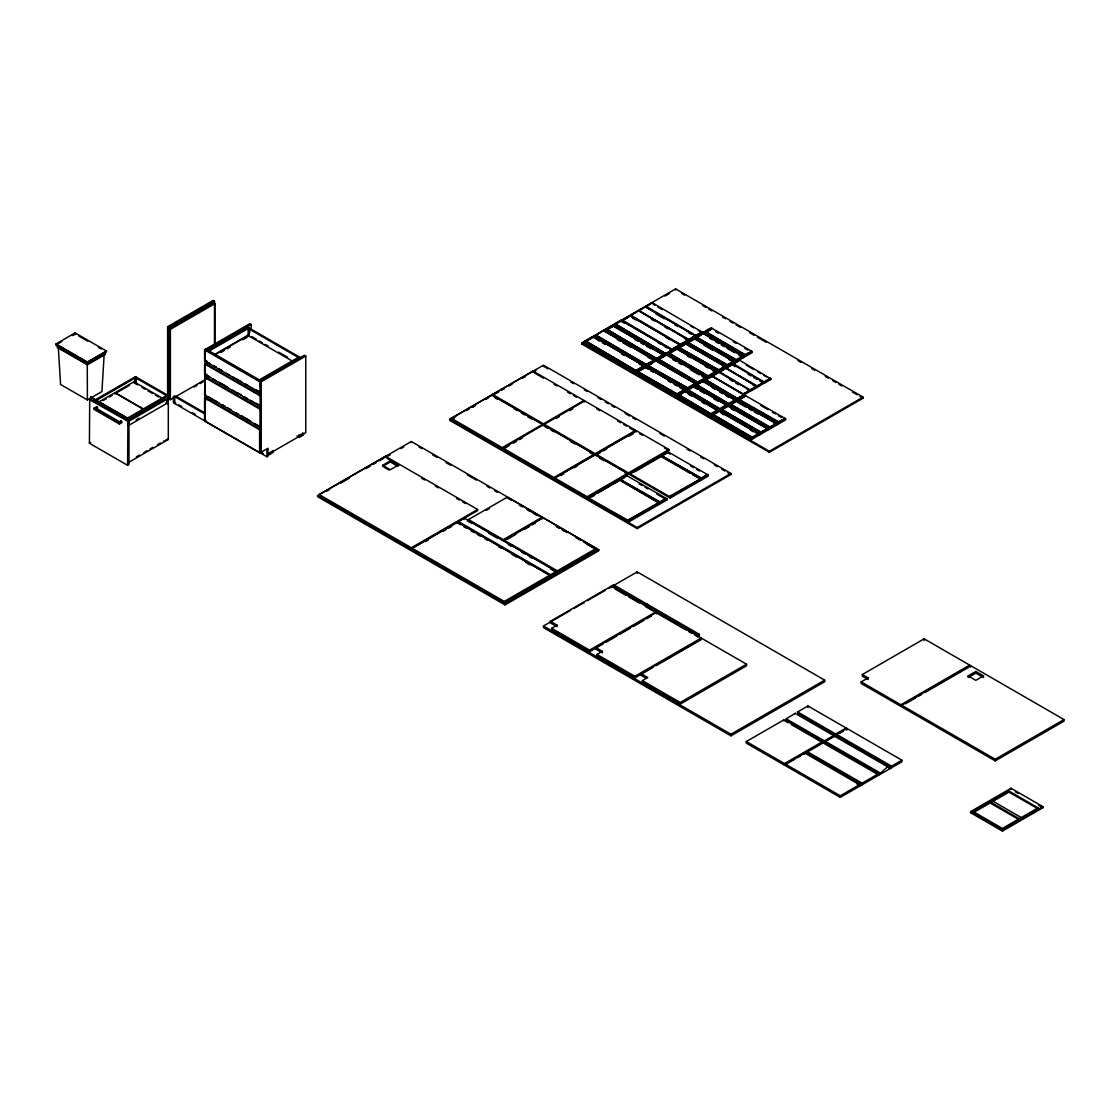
<?xml version="1.0" encoding="UTF-8"?>
<svg xmlns="http://www.w3.org/2000/svg" width="1120" height="1120" viewBox="0 0 1120 1120"><rect width="100%" height="100%" fill="white"/><g stroke="black" fill="none" stroke-linecap="round" stroke-linejoin="round"><path stroke-width="1.5" d="M90.566 399.21L89.852 399.854L128.632 421.638L128.744 419.048L90.566 396.998L90.566 399.21L128.744 421.26M204.974 361.074L259.966 393.022M205.534 373.884L204.638 374.948L204.582 364.266L205.674 363.846L205.968 361.242L205.968 364.546M204.974 374.472L239.162 394.338M205.968 378.056L205.968 374.64L205.072 377.692L259.98 409.192C260.33 402.304 260.218 391.426 259.588 381.654L204.582 349.888L204.638 361.55L205.534 360.486M205.73 395.444L205.674 397.922L204.582 398.272L204.582 421.036L259.588 452.802L260.974 452.004L260.974 380.856L205.968 349.09L204.582 349.888M259.994 406.238L242.13 396.06M259.966 427.084C261.45 424.424 260.918 431.284 259.588 430.094L259.588 452.802M862.008 784.812L806.848 753.144L807.394 751.24L822.962 742.308L822.5 743.176M821.688 743.092L822.192 741.86L784.49 763.574L746.312 741.524L746.312 743.12L784.49 765.17L794.724 759.248M836.5 734.552C832.636 736.05 831.866 736.582 824.348 740.88M836.696 734.538L846.874 728.434L901.894 760.2L901.894 761.796L840.266 797.37L785.26 765.604L785.26 764.008L804.832 753.172M260.022 426.776L260.022 409.388M783.552 720.692L784.014 719.824L746.312 741.524M795.144 713.986L795.62 713.118L786.17 718.844L824.516 740.908M901.894 760.2L891.898 765.968C893.578 766.836 887.558 770.574 889.602 767.396C890.232 761.95 875.42 779.688 877.842 774.088L862.4 782.992C863.884 783.888 858.326 787.29 860.034 784.392L840.266 795.774L785.26 764.008M804.734 753.27L804.734 754.04M834.162 736.358L834.568 735.616L822.066 743.204M783.93 720.244L788.284 722.82M785.792 720.048L824.138 742.28L785.792 720.314L786.436 718.816M835.59 735.406L797.398 713.622L797.804 711.858L807.926 705.95L846.104 728L846.104 729.596M807.394 752.57L862.4 784.322M822.108 742.28L791.224 724.514M824.754 742.546L879.914 774.48L824.754 742.812L825.118 741.328M834.33 736.134L889.448 767.83M836.5 736.022L837.27 734.874L836.066 733.796L846.104 728M859.838 784.938L806.414 753.956M877.884 774.494L824.32 743.624M56 343.952L75.124 332.906L106.484 351.008L106.484 351.988L87.346 363.034L56 344.932L56 343.952L87.346 362.054L106.484 351.008M56 344.932L61.88 341.53M72.184 335.58L75.74 334.236M56.616 345.282L57.232 344.932L57.232 347.41L87.346 364.798L105.252 354.466L105.252 351.988L86.73 362.67M87.276 364.182L104.174 354.424L101.906 391.58L87.388 399.952L60.578 384.482L58.31 347.466L87.276 364.182L87.388 399.952M205.996 379.148L170.394 399.7L167.622 398.104L167.622 326.69L213.108 300.426L214.494 301.224L214.494 344.386M167.622 326.69L169.008 327.488L214.494 301.224M214.956 303.632L213.57 302.82L169.008 328.552L170.394 329.35L214.956 303.632L214.956 343.644M90.566 396.998L128.982 418.908L128.982 464.506L127.596 465.304L89.418 443.268L89.698 399.518M95.032 400.624L121.632 385.28M124.586 383.572L127.54 381.864M135.044 383.124L135.044 377.44L136.43 377.174M96.39 400.288L135.506 377.706L135.506 383.39M97.44 402.822L133.924 381.766L162.288 398.146M103.334 400.4L106.274 398.706M109.214 397.012L112.168 395.304M129.514 385.294L114.8 393.792L114.8 392.812L143.164 409.178M96.054 408.24L119.406 421.736L120.862 420.882L121.87 422.618L119.406 424.032L94.052 409.402L94.052 408.24L96.516 406.826L97.51 407.4L96.054 409.402L97.51 407.4M205.198 419.804L205.198 349.44L249.76 323.722L251.132 324.52L251.132 329.742M251.132 324.52L206.584 350.238L205.198 349.44M207.27 351.092L248.22 327.446L300.076 357.392L259.126 381.024M208.194 351.092L259.126 380.492M209.118 351.092L248.22 328.51L248.22 335.608L215.124 354.718M299.152 356.86L298.69 357.658L247.758 328.244C250.614 326.298 249.97 336.126 248.22 335.076M214.186 354.718L247.758 335.342L292.698 361.284M221.144 352.296L224.154 350.56M227.164 348.824L230.174 347.088M242.816 339.794L247.212 337.26M94.052 408.24L119.406 422.884L121.87 421.47M127.358 418.166L166.46 395.584M167.384 395.052L166.922 395.85L135.044 377.44M127.82 418.432L126.896 418.432M168.308 395.584L127.358 419.23L94.556 400.288L135.506 376.642L168.308 395.584L168.308 439.502L128.828 462.294M128.842 420.14L165.774 398.818L166.768 399.392L166.768 403.396L128.352 425.572L128.352 421.582L166.768 399.392M89.418 443.268L90.79 442.47M136.22 419.874L139.174 418.166M194.054 387.1L197.05 385.378M200.032 383.656L203.014 381.934M167.384 402.682L167.384 403.746M175.686 403.032L174.776 403.564L174.776 395.584M259.126 379.96L298.242 357.392M259.588 381.654L260.974 380.856M305.76 356.062L304.388 355.264L259.826 380.982L261.198 381.78L305.76 356.062L305.76 432.614L267.89 454.482M136.388 456.862L139.398 455.126M143.906 452.522L146.916 450.786M149.926 449.05L152.922 447.314M157.444 444.71L160.454 442.974M163.464 441.238L167.384 439.502M204.582 421.036L205.968 420.238M260.736 392.966L256.284 389.942M260.974 427.07L254.8 423.766M267.89 449.344L266.966 449.876L266.966 456.792L267.89 456.26L267.89 448.28L261.198 452.13L261.198 381.78M298.62 435.148L302.162 433.944M296.94 435.946L299.348 437.346L303.576 434.896L302.848 432.712M319.13 494.536L385.434 456.26L477.638 509.488L477.638 510.552L411.334 548.828L319.13 495.6L319.13 494.536L411.334 547.764L477.638 509.488M595.182 454.748L635.67 431.382L635.67 430.318L584.738 400.904L502.222 448.714L451.276 419.314L451.276 418.25L491.764 394.87L542.71 424.284L542.71 425.348M498.54 392.028L492.534 395.486L492.534 394.422L533.022 371.056L583.968 400.456L583.968 401.52M583.422 341.95L584.43 341.376L635.362 371.322L583.422 341.95L634.368 371.364L633.906 372.162L583.422 342.482M585.354 340.844L636.286 370.79L585.354 340.844L593.026 336.406L643.972 365.82L633.906 372.162M596.176 335.65L593.796 336.49L594.804 335.384L645.274 365.064M595.728 334.852L646.66 364.798L595.728 335.384L603.4 330.414L654.346 360.36L644.28 366.17L594.258 336.756M604.17 329.98L605.178 329.392L656.11 359.338L605.178 329.924L604.17 330.512L655.116 359.912L604.632 331.31L612.696 326.648M606.088 328.86L657.034 358.806L606.088 328.86L612.234 325.318L663.18 354.732L654.654 360.178M614.922 323.764L665.868 353.71L614.922 323.764L621.068 320.222L672.014 350.154L663.488 355.082L613.466 326.2L613.004 324.87L614.012 324.296L664.944 354.242L615.944 325.948M317.59 495.6L411.334 441.49L598.794 549.724L598.794 550.788L505.064 604.898L317.59 496.664L317.59 495.6L505.064 603.834L598.794 549.724M449.75 419.314L543.48 365.19L730.94 473.424L730.94 474.488L637.21 528.612L449.75 420.378L449.75 419.314L637.21 527.548L730.94 473.424M581.896 343.014L675.626 288.904L863.086 397.138L863.086 398.202L769.356 452.312L581.896 344.078L581.896 343.014L769.356 451.248L863.086 397.138M585.354 341.376L593.026 336.938L599.382 341.138M593.796 336.49L595.266 336.182M595.728 335.384L603.4 330.414M607.32 328.692L612.696 326.116M613.004 325.402L621.53 321.02M614.922 324.296L621.068 320.222M621.838 320.306L629.986 315.602L680.008 345.016L672.322 349.454L622.3 320.04L621.838 320.838L672.784 350.252L680.47 345.814M630.294 315.42L638.442 310.73L688.45 340.13L680.778 344.568L630.756 315.154L630.294 315.952L681.226 345.366L688.912 340.928M638.75 310.548L645.358 306.726L695.366 335.608L689.22 339.696L638.75 310.548L689.682 340.494L695.828 336.406L668.178 353.262L676.774 348.824L716.8 371.938L716.8 373.002L707.196 378.546L707.196 377.482L666.246 353.836L666.246 354.9L706.44 377.93L706.44 378.994L696.836 384.538L655.872 360.892M645.666 306.558L652.274 302.736L702.282 332.15L696.136 335.692L646.128 306.292L645.666 307.09L696.598 336.49L702.744 332.416L696.22 337.078L703.29 333.522L697.13 337.61L736.246 359.646L742.392 356.104L742.854 356.902L736.246 360.178L697.13 337.61M326.662 491.26L329.686 489.51M340.228 483.42L349.272 478.212M365.848 468.636L370.37 466.018M373.38 464.282L376.39 462.546M379.414 460.81L383.936 458.192M452.774 418.446L455.784 416.71M466.27 410.648L469.28 408.926M472.276 407.19L475.272 405.454M485.772 399.392L488.768 397.67M501.536 390.292L504.532 388.57M509.04 385.966L512.036 384.23M522.536 378.168L525.532 376.446M584.892 342.174L593.488 337.204M621.838 320.838L628.712 316.876M630.294 315.952L638.442 310.73M638.75 311.08L645.358 306.726M645.666 307.09L652.274 302.736M387.142 456.526L390.166 454.776M400.75 448.658L403.774 446.922M449.75 420.378L454.286 417.76M472.416 407.288L475.44 405.538M532.896 372.372L535.92 370.622M581.896 344.078L587.944 340.592M612.122 326.62L615.146 324.884M625.73 318.766L628.754 317.016M665.042 296.072L669.578 293.454M604.632 331.31L607.32 329.756M382.676 465.304L390.348 460.88L398.034 465.304L398.034 466.368L390.348 461.944L382.676 466.368L382.676 465.304L390.348 469.742L398.034 465.304M672.322 348.922L680.008 344.484M680.778 344.036L688.45 339.598M689.22 339.15L695.366 335.608M696.136 335.16L702.282 331.618M451.276 418.25L502.222 447.65L542.71 424.284M492.534 394.422L543.48 423.836L583.968 400.456M633.906 371.63L635.824 370.524M636.286 370.258L643.972 365.82M644.28 366.17L646.198 364.532M646.66 364.266L654.346 359.828M654.654 359.646L663.18 354.732M663.488 355.082L672.014 349.622M685.692 390.964L676.088 396.508L635.138 372.862L635.138 371.798C636.622 370.118 636.734 373.072 636.132 371.224M645.204 366.52C625.814 375.858 646.436 368.606 645.512 365.82C646.996 364.126 647.108 367.08 646.506 365.232M662.564 357.56L666.4 354.816L647.892 365.512C646.408 361.718 657.44 361.956 655.872 359.828C657.37 358.148 657.482 361.102 656.88 359.254M665.938 354.55C650.132 366.8 661.654 352.254 666.4 355.348M666.246 353.836C667.744 352.156 667.856 355.11 667.254 353.262M751.688 351.26L745.08 354.55L705.978 331.968L745.08 355.082L752.15 351.526L752.15 352.604L744.086 357.252L703.136 333.606L703.136 332.542C704.62 330.862 704.732 333.816 704.13 331.968M712.124 328.426C697.284 337.722 709.576 326.578 712.124 328.426L751.226 350.994M635.138 371.798L637.056 371.224M645.512 365.82L647.43 365.232M647.43 364.7L655.578 360.542M655.872 359.828L657.804 359.254M666.708 354.102L668.178 353.262M668.178 352.73C673.666 350.084 684.684 344.694 670.376 353.052M676.774 349.356C676.648 346.122 686.364 345.772 685.454 342.748C688.324 342.818 693.112 338.492 694.442 338.618L734.482 361.732L734.482 362.796L726.404 367.458L685.454 343.812M736.246 361.242C735.462 360.402 739.634 359.226 743.316 356.636L743.316 357.7L735.238 362.362L694.288 338.716L694.288 337.652L696.22 337.078M696.22 336.546L702.828 333.256L703.29 334.054M703.136 332.542L705.054 331.968M705.054 331.436L711.662 328.16M502.992 449.162L553.924 478.576L594.412 455.196L594.412 454.132L553.924 477.512L502.992 448.098L502.992 449.162L508.984 445.704M513.478 443.1L516.488 441.378M519.484 439.642L522.48 437.906M556.248 418.418L559.244 416.682M569.744 410.62L572.74 408.898M635.138 372.862L645.666 366.786L685.692 389.9L686.154 391.594L688.072 390.474M645.974 366.086L647.43 365.778L686.532 388.878M666.708 354.634L668.178 353.794L707.28 376.908L669.676 355.194M677.082 348.11L685.608 343.728L725.634 366.842L725.634 367.906L717.57 372.554L676.62 348.922M685.916 343.014L694.442 338.618M694.75 338.45L696.22 337.61L735.322 360.71L694.75 337.918M703.584 332.808L705.054 332.5L744.156 355.614L706.552 333.9M635.6 372.064L636.062 372.862L637.056 371.756L676.158 394.87L640.066 374.024M684.768 389.368L677.082 393.806L637.98 371.756L645.666 367.318M645.974 366.618L647.43 366.31L685.034 388.01M645.512 366.884L686.462 390.516L696.066 384.972L695.142 383.376L687.456 387.814L648.354 365.778L652.19 363.552M656.334 360.094L680.358 373.338M667.17 354.9L668.178 353.794M677.082 348.656L678.538 348.334L717.654 370.916L678.538 348.334M724.724 366.31L718.578 369.852L679.462 347.802L684.376 344.974M685.916 343.546L687.386 342.706L726.488 365.82L697.914 349.314M733.558 361.2L727.412 364.756L688.296 342.706L694.442 339.15M703.584 333.34L705.054 332.5M707.196 331.8L710.892 329.658M636.062 372.862L675.164 394.912L676.158 394.338M646.422 366.884L685.538 388.92L686.532 388.346M656.796 360.892L696.906 382.9L683.368 375.074M697.83 381.822L705.978 377.664L697.83 382.354L658.728 359.254L697.83 382.354M706.286 376.95L707.28 376.376M716.338 371.672L708.204 376.376L669.088 353.262L708.204 375.844L715.89 371.406M677.544 348.922L716.646 370.958L717.654 370.384M686.378 343.812L725.48 365.862L726.488 365.288M695.212 338.716L734.328 360.752L735.322 360.178M704.046 333.606L743.162 355.656L744.156 355.082M675.164 394.912L677.082 395.402L676.62 394.604M637.98 371.756L677.082 394.338L685.23 389.634M685.538 388.92L687.456 389.41L686.994 388.612M696.066 383.908L687.918 388.612L695.604 383.642M695.912 382.942L697.83 383.432L697.368 382.634M706.286 377.482C707.798 375.368 708.61 378.392 707.742 376.642M716.646 370.958L718.578 371.448L718.116 370.65M725.634 366.842L719.04 370.65L725.186 366.576M725.48 365.862L727.412 366.352L726.95 365.554M688.296 342.706L727.412 365.288L734.02 361.466M734.328 360.752L735.784 360.444M743.162 355.656L745.08 356.146L744.618 355.348M675.164 395.444L677.082 394.87M677.082 395.402L677.544 394.072L685.692 389.9M685.538 389.452L687.456 388.878M695.912 383.474L697.83 382.9M697.83 383.432L698.292 382.088L706.44 377.93M706.734 377.748L708.204 376.908M708.204 377.44L708.666 376.11L716.8 371.938M716.646 371.49L718.578 370.916M725.48 366.394L727.412 365.82M727.412 366.352L727.874 365.022L734.482 361.732M734.328 361.298L736.246 360.71M743.624 356.454L745.08 355.614M745.08 356.146L745.542 354.816L752.15 351.526M412.104 548.212L457.576 521.948L549.78 575.176L549.78 576.24L504.294 602.504L412.104 549.276L412.104 548.212L504.294 601.44L549.78 575.176M458.346 521.514L464.338 518.056L556.542 571.284L556.542 572.348L550.55 575.806L458.346 522.578L458.346 521.514L550.55 574.742L556.542 571.284M687.456 389.41L688.38 388.878M718.578 371.448L719.488 370.916M681.688 394.156L676.858 396.424L677.852 395.318L709.884 414.344M678.776 394.786L711.27 414.078L678.776 394.786L684.922 391.23L717.416 410.522L708.89 415.45L677.32 396.69M685.692 390.782L686.686 390.208L719.18 409.514L688.646 391.874M687.61 389.676L720.104 408.982L687.61 389.676L693.756 386.134L726.25 404.894L717.724 410.354L716.968 409.92M696.444 384.58L728.938 403.872L696.444 384.58L702.59 381.024L735.084 400.33L726.558 405.244L694.988 387.016L694.526 385.686L695.52 385.112L728.028 403.872L695.52 385.112M703.36 380.59L704.354 380.016L736.862 399.308L704.354 380.548L703.36 381.122L735.854 399.882L703.822 381.92L705.74 380.282M705.278 379.484L737.786 398.776L705.278 379.484L711.424 375.928L743.932 394.688L735.392 400.148M425.306 541.66L428.232 539.966M442.904 531.482L445.844 529.788M448.784 528.094L451.71 526.4M676.858 396.424L677.852 395.85L708.386 413.476M680.008 394.604L684.922 391.762L685.384 392.56M685.692 391.328L687.148 391.006M687.61 390.208L692.524 387.38M696.444 385.112L702.59 381.556L703.052 382.354M705.278 380.016L711.886 376.726M712.194 376.012L743.624 394.156L750.232 390.88L744.086 394.954L712.194 376.012L718.802 372.204L750.988 390.964L757.134 387.422L756.686 386.624L750.54 390.166L719.572 371.756L719.11 372.554L725.718 368.214L756.686 386.624M719.11 372.022L725.718 368.214M726.026 368.032L757.442 386.176L764.05 382.9L757.904 386.974L726.026 368.032L732.634 364.224L764.82 382.984L770.966 379.428L770.504 378.63L764.358 382.186L733.404 363.776L732.942 364.574L739.55 360.22L770.504 378.63M732.942 364.042L739.55 360.22M695.982 385.91L696.906 385.378M712.194 376.544L718.802 372.204M726.488 368.298L732.634 364.224M677.32 397.222L680.008 395.668M468.496 519.554L507.29 497.154L542.094 517.258L542.094 518.322L503.3 540.722L468.496 520.618L468.496 519.554L503.3 539.658L542.094 517.258M486.402 510.286L489.384 508.564M593.684 453.894L544.25 425.348L544.25 424.284L595.182 453.684L635.67 430.318M554.694 477.946L595.182 454.58L627.676 473.34L627.676 474.404L587.188 497.784L554.694 479.01L554.694 477.946L587.188 496.72L627.676 473.34M595.952 454.132L636.44 430.752L668.934 449.512L668.934 450.576L628.446 473.956L595.952 455.196L595.952 454.132L628.446 472.892L668.934 449.512M560.686 475.552L563.696 473.816M574.182 467.754L577.192 466.032M597.45 454.328L600.446 452.592M603.456 450.87L606.452 449.134M628.936 436.142L633.444 433.552M743.624 393.624L749.77 390.614M750.54 389.634L756.686 386.092M757.442 385.644L763.588 382.634M764.358 381.654L770.504 378.098M743.624 394.156L750.232 390.88M750.54 390.166L757.134 386.89M757.442 386.176L764.05 382.9M764.358 382.186L770.966 378.896M676.858 395.892L709.352 414.652L717.416 409.99M717.724 410.354L726.25 404.894M726.558 405.244L728.49 403.606M728.938 403.34L735.084 399.798M735.392 399.616L737.324 398.51M737.786 398.244L743.932 394.688M758.674 433.818L752.066 437.094L712.964 414.526L752.066 437.626L759.136 434.084L759.136 435.148L751.072 439.81L710.122 416.164L710.122 415.1C711.606 413.406 711.732 416.374 711.116 414.526M719.11 410.97C704.27 420.266 716.562 409.122 719.11 410.97L758.212 433.552M767.508 428.708L760.9 431.998L721.798 409.416L760.9 432.53L767.97 428.974L767.97 430.052L759.906 434.7L718.956 411.054L718.956 409.99C720.454 408.31 720.566 411.264 719.95 409.416M727.482 405.608C713.958 415.184 725.172 404.152 727.944 405.874L767.046 428.442M776.342 423.612L769.748 426.902L730.632 404.32L769.748 427.434L776.804 423.878L776.804 424.942L768.74 429.604L727.79 405.958L727.79 404.894L728.784 404.32L729.246 405.118M736.316 400.498L730.17 404.586L729.708 403.788L736.316 400.498L736.778 401.296L730.632 404.852M736.778 401.296L736.624 399.798C738.122 398.104 738.234 401.058 737.632 399.21M745.612 395.668C730.786 404.964 743.078 393.82 745.612 395.668L785.638 418.782L785.638 419.846L777.574 424.494L736.624 400.862M710.122 415.1L712.04 414.526M712.04 413.994L718.648 410.704M718.956 409.99L720.874 409.416M727.79 404.894L729.708 404.32M736.624 399.798L738.542 399.21M738.542 398.678L745.15 395.402M710.584 415.366L712.04 415.058L751.142 438.158L719.558 419.93M719.418 410.256L736.778 400.764L775.894 423.346M737.086 400.596L738.542 399.756L777.658 422.856L737.086 400.064M710.584 415.898L712.04 415.59L716.548 418.194M712.964 415.058L717.878 412.216M719.418 410.788L720.874 410.48L741.93 422.646M721.798 409.948L727.944 406.406M728.252 405.16L768.824 427.966L729.708 405.384M784.728 418.25L778.582 421.792L739.466 399.756L744.394 396.914M504.056 540.092L542.864 517.692L596.106 548.436L596.106 549.5L557.312 571.9L504.056 541.156L504.056 540.092L557.312 570.836L596.106 548.436M507.052 539.434L515.998 534.268M524.958 529.102L529.438 526.512M532.42 524.79L535.402 523.068M588.42 497.42L626.92 475.734L666.946 498.848L666.946 499.912L628.908 521.864L587.958 498.218C587.776 497.056 592.774 497.756 594.776 494.816M619.85 479.276L626.92 475.734M629.678 473.606L668.178 451.92L708.204 475.02L708.204 476.084L670.166 498.05L629.216 474.404L629.216 473.34L669.242 496.454L700.21 479.108L692.692 474.768M661.108 455.462L668.178 451.92M588.42 497.952L619.85 479.808L658.952 502.922L619.85 480.34L597.73 493.108M629.216 474.404L661.108 455.994L700.21 478.576M666.022 498.316L659.876 501.858L620.774 479.808L624.456 477.68M634.564 471.842L661.108 456.526L689.682 473.032M707.28 474.488L701.134 478.044L662.032 455.994L668.178 452.452M711.046 416.164L750.148 438.2L751.142 437.626M719.88 411.054L759.99 433.062L744.94 424.382M728.714 405.958L767.816 428.008L768.824 427.434M737.548 400.862L776.65 422.898L777.658 422.324M750.148 438.2L752.066 438.69L751.604 437.892M758.982 433.104L760.9 433.594L760.438 432.796M767.816 428.008L769.748 428.498L769.286 427.7M776.65 422.898L778.582 423.388L778.12 422.59M739.466 399.756L778.582 422.324L785.19 418.516M750.148 438.746L752.066 438.158M752.066 438.69L752.528 437.36L759.136 434.084M758.982 433.636L760.9 433.062M760.9 433.594L761.362 432.264L767.97 428.974M767.816 428.54L769.748 427.966M769.748 428.498L770.196 427.168L776.804 423.878M777.112 423.696L778.582 422.856M778.582 423.388L779.044 422.058L785.638 418.782M588.882 498.218L627.984 520.268L658.952 502.39M627.984 520.268L659.414 502.656L659.876 503.454L659.414 502.656M620.774 479.808L659.876 502.39L666.484 498.582M669.242 496.454L669.704 497.252L700.672 478.842L701.134 479.64L700.672 478.842M701.596 478.31C701.344 480.452 705.166 474.614 707.742 474.754M627.984 520.8L659.876 502.922M659.876 503.454L660.338 502.124L666.946 498.848M669.704 497.252L701.134 479.108M701.596 478.842L708.204 475.02M701.134 479.64L702.058 479.108M550.396 621.32L557.074 625.17L557.074 626.766L550.396 622.916L550.396 621.32L611.324 586.138L655.886 611.87L655.886 613.466M612.08 585.69L613.62 584.808L646.884 604.016L646.884 605.612L645.358 606.494L645.358 604.898L612.08 585.69L612.08 587.286M608.482 588.49L637.21 571.9L824.67 680.134L824.67 681.73L730.94 735.84L543.48 627.606L543.48 626.01L570.696 610.302M573.706 608.566L584.29 602.448M587.314 600.698L605.458 590.226M603.134 643.916L589.568 651.742L551.698 629.874L551.698 628.278L557.074 625.17M645.358 604.898L646.884 604.016M654.99 612.066L646.128 606.942L646.128 605.346L647.654 604.464L699.37 634.312L699.37 635.908L697.83 636.79L694.876 635.096M551.698 628.278L589.568 650.146L655.886 611.87M601.062 652.176L595.728 649.082L595.728 647.486L656.642 612.304L701.204 638.036L701.204 639.632L655.998 665.728M606.144 642.18L616.7 636.09M619.71 634.34L630.266 628.25M633.276 626.514L643.818 620.424M646.842 618.688L651.364 616.07M652.988 667.478L634.9 677.908L597.03 656.04L597.03 654.444L602.406 651.35L602.406 652.946M646.128 605.346L697.83 635.194L699.37 634.312M597.03 654.444L634.9 676.312L701.204 638.036M641.046 673.652L701.974 638.484L746.536 664.202L746.536 665.798L680.232 704.088L642.362 682.22L642.362 680.624L647.738 677.516L641.046 673.652L641.046 675.248L646.394 678.342M642.362 680.624L680.232 702.492L746.536 664.202M543.48 626.01L730.94 734.244L824.67 680.134M862.316 674.548L868.084 677.866L868.084 679.462L862.316 676.144L862.316 674.548L924.168 638.834L969.654 665.098L969.654 666.694M969.654 665.098L900.886 704.788L900.886 706.398L861.168 683.452L861.168 681.856L868.084 677.866M797.65 757.568L800.576 755.874M803.502 754.194L835.59 735.672M840.182 733.012L843.15 731.304M901.656 705.236L970.424 665.532L1064 719.572L1064 721.168L995.232 760.858L901.656 706.832L901.656 705.236L995.232 759.262L1064 719.572M905.38 703.808L915.838 697.76M918.834 696.038L921.816 694.316M924.812 692.58L968.156 667.548M968.142 677.502L968.142 675.906L975.814 671.468L983.5 675.906L983.5 677.502M969.416 676.76L975.814 673.064L982.226 676.76M983.5 675.906L975.814 680.344L968.142 675.906M970.55 811.622L1011.038 788.256L1042.916 806.666L1042.916 807.73L1002.428 831.096L970.55 812.686L970.55 811.622L1002.428 830.032L1042.916 806.666M970.55 812.686L973.546 810.964M984.046 804.902L987.042 803.166M997.542 797.104L1006.544 791.91M973.308 811.622L1008.966 791.042L1038.086 807.856L1038.086 808.92L1008.966 792.106L973.308 812.686L973.308 811.622L1002.428 828.436L1038.086 807.856M1008.378 826.07L1011.346 824.362M1027.684 814.926L1030.652 813.204M127.918 421.582L127.596 465.304M836.066 734.23L797.944 712.152M836.99 734.608L891.898 766.402M807.338 751.702L862.498 783.398M880.404 773.066L825.286 741.342M204.862 377.3L204.638 395.612L205.534 394.548M681.674 293.454L684.698 295.204M702.842 305.676L705.866 307.426M708.89 309.162L711.914 310.912M722.484 317.016L725.508 318.766M730.044 321.384L733.068 323.134M736.092 324.884L740.628 327.502M749.7 332.738L754.236 335.356M757.26 337.092L766.332 342.328M798.084 360.668L801.108 362.404M811.692 368.522L814.716 370.272M825.3 376.376L828.324 378.126M832.86 380.744L835.87 382.48M838.894 384.23L841.918 385.98M852.502 392.084L857.038 394.702M860.062 396.452L863.086 398.202M715.582 331.492L718.508 333.172M733.138 341.614L736.064 343.308M744.828 348.376L747.754 350.07M743.624 355.922L744.086 357.252M652.274 303.268L654.808 305.27M657.804 306.992L662.298 309.596M690.76 326.032L693.756 327.754M698.25 330.358L702.744 332.948M702.828 333.256L702.366 334.054M709.674 338.282L712.6 339.962M715.526 341.656L718.452 343.35M721.378 345.03L724.304 346.724M727.23 348.404L734.538 352.632M738.92 355.166L743.316 357.7M746.326 365.204L753.578 369.39M757.932 371.896L760.83 373.576M763.728 375.256L766.626 376.922M655.382 313.586L664.37 318.78M674.856 324.828L677.852 326.564M688.338 332.612L691.334 334.348M693.98 338.352L693.532 339.15M703.766 345.072L712.544 350.14M728.63 359.422L731.556 361.116M732.634 364.756L735.07 366.688M748.118 374.22L751.016 375.9M753.914 377.566L756.812 379.246M759.71 380.912L764.05 383.432M651.462 319.312L654.458 321.034M664.944 327.096L667.94 328.818M684.418 338.338L687.414 340.06M688.884 344.106L694.904 347.578M685.146 343.462L684.684 344.26M722.722 366.212L725.634 367.906M752.794 384.902L757.134 387.422M632.52 318.136L635.516 319.858M665.476 337.162L669.984 339.752M679.462 347.802L718.578 369.852M676.312 348.558L675.85 349.356M729.932 379.694L732.83 381.374M735.728 383.04L738.626 384.72M747.334 389.732L750.232 391.412M687.554 356.118L690.48 357.798M705.11 366.24L708.036 367.934M712.418 370.468L716.8 373.002M621.53 321.552L624.484 323.246M658.308 342.776L661.248 344.484M664.202 346.178L667.142 347.872M760.788 405.482L768.096 409.71M772.478 412.244L775.404 413.938M778.33 415.618L781.256 417.312M613.004 324.87L663.488 354.55M672.798 359.576L675.724 361.256M678.65 362.95L681.576 364.63M690.34 369.698L699.118 374.766M702.044 376.46L706.44 378.994M634.76 339.388L637.714 341.082M640.654 342.79L643.594 344.484M646.534 346.178L650.944 348.726M777.112 423.164L777.574 424.494M712.068 387.576L715.078 389.312M719.586 391.916L722.596 393.652M725.606 395.388L728.616 397.124M737.324 402.15L746.102 407.218M749.028 408.898L751.94 410.592M754.866 412.272L757.792 413.966M773.878 423.262L776.804 424.942M696.906 382.354L657.804 360.318M656.026 360.808L695.142 383.376M617.106 339.388L620.046 341.096M622.986 342.79L630.35 347.032M648.004 357.224L650.944 358.932M694.526 385.686L726.558 404.712M694.218 386.932L693.756 386.134M694.218 387.464L697.228 389.2M700.238 390.936L704.746 393.54M713.762 398.748L718.27 401.352M731.416 408.94L734.342 410.62M648.354 365.778L687.456 387.814M596.736 337.036L643.804 364.21M593.796 335.958L644.28 365.638M759.99 432.53L720.874 410.48M643.972 366.352L639.1 364.07M602.322 342.832L605.262 344.526M621.446 353.878L624.386 355.572M647.668 369.012L644.742 367.318L644.742 366.254M650.594 370.706L653.52 372.386M668.136 380.828L671.062 382.522M673.988 384.216L676.914 385.896M679.84 387.59L717.724 409.822M715.47 409.052L686.154 391.594M688.394 394.296L691.39 396.032M701.918 402.108L704.928 403.844M721.112 413.196L724.038 414.876M750.358 430.08L753.284 431.774M756.21 433.454L759.136 435.148M543.48 366.254L548.016 368.872M570.696 381.976L573.706 383.712M584.29 389.83L587.314 391.566M597.898 397.684L600.922 399.434M605.458 402.052L608.482 403.788M611.506 405.538L614.53 407.288M625.114 413.392L629.65 416.01M632.674 417.76L635.698 419.496M659.89 433.468L664.426 436.086M687.106 449.176L690.116 450.926M700.7 457.03L703.724 458.78M714.308 464.884L717.332 466.634M721.868 469.252L724.892 471.002M727.916 472.752L730.94 474.488M534.52 372.974L543.522 378.168M554.008 384.23L557.004 385.952M567.49 392.014L570.486 393.736M573.482 395.472L576.478 397.194M596.722 408.884L599.718 410.62M617.694 420.994L620.69 422.73M623.686 424.452L626.682 426.188M629.678 427.91L634.172 430.514M639.394 433.524L642.348 435.232M664.51 448.028L668.934 450.576M667.716 451.654L667.254 452.452L670.18 454.132M690.648 465.962L693.574 467.642M696.5 469.336L699.426 471.016M662.032 455.994L701.134 478.044M669.704 496.72L670.166 498.05M543.48 424.718L594.412 454.132M494.032 396.354L543.48 424.9M494.76 397.67L497.756 399.392M514.248 408.912L517.244 410.634M521.738 413.238L524.734 414.96M527.73 416.696L532.224 419.286M544.978 426.65L547.974 428.386M550.97 430.108L553.966 431.844M570.444 441.35L574.938 443.954M589.918 452.606L592.914 454.328M599.62 458.192L604.044 460.754M624.722 472.696L627.676 474.404M626.458 475.468L625.996 476.266M639.156 483.868L642.082 485.548M645.008 487.242L647.934 488.936M656.698 494.004L666.946 499.912M861.168 681.856L900.886 704.788M251.678 336.532L256.494 339.318M259.168 340.858L262.164 342.594M265.16 344.33L268.156 346.052M278.642 352.114L287.63 357.294M418.894 446.922L421.918 448.658M432.488 454.776L437.024 457.394M446.096 462.63L450.632 465.248M467.264 474.852L476.336 480.088M486.92 486.192L489.944 487.942M494.48 490.56L497.504 492.31M508.088 498.414L511.112 500.164M529.256 510.636L532.28 512.386M535.304 514.122L538.328 515.872M556.458 526.344L559.482 528.094M562.506 529.844L567.042 532.462M576.114 537.698L580.65 540.316M583.674 542.052L592.746 547.288M519.4 505.218L522.424 506.954M526.96 509.586L529.984 511.322M533.008 513.072L536.046 514.822M556.178 526.442L559.132 528.15M562.086 529.858L565.04 531.566M587.23 544.376L596.106 549.5M1015.378 791.826L1018.276 793.506M1038.576 805.21L1042.916 807.73M992.138 800.758L1021.258 817.572L1021.258 818.636M615.104 589.036L625.702 595.154M628.726 596.89L639.31 603.008M657.944 613.76L686.014 629.972M688.968 631.68L691.922 633.388M386.946 458.192L389.97 459.942M394.506 462.56L399.042 465.178M421.708 478.268L424.732 480.018M435.316 486.122L438.34 487.872M456.47 498.344L459.494 500.08M462.518 501.83L465.542 503.566M205.73 361.2L208.712 362.922M213.402 365.54L216.37 367.248M219.114 368.928L222.082 370.65M236.95 379.232L241.64 381.85M244.384 383.516L247.59 385.28M256.284 390.39L260.974 393.008L244.384 383.698M205.73 361.382L210.196 363.958M213.164 365.666L216.146 367.388M219.114 369.11L222.082 370.818M226.548 373.394L229.516 375.116M232.498 376.824L241.416 381.976M205.73 363.594L260.736 395.36M383.95 467.11L389.074 470.064M973.308 812.686L979.132 816.06M982.044 817.74L984.956 819.42M987.868 821.1L990.78 822.78M467.362 520.856L471.898 523.474M488.53 533.078L497.588 538.314M508.172 544.418L511.196 546.168M521.78 552.272L524.804 554.022M529.326 556.64L532.35 558.376M550.494 568.848L556.542 572.348M797.944 713.048L836.122 735.084M836.892 735.532L891.898 767.298M797.552 713.272L835.744 735.574L797.552 713.538M836.5 735.756L891.366 767.606M796.95 714.42L833.658 735.63M256.284 403.34L260.974 406.224L250.334 400.526M205.73 374.598L208.712 376.32M219.114 382.326L228.27 387.52M237.188 392.672L241.64 395.248M244.384 396.914L247.59 398.678M250.334 400.344L253.54 402.108M256.284 403.788L260.974 406.406M205.73 374.78L210.196 377.356M213.164 379.064L216.146 380.786M219.114 382.494L228.032 387.646M232.498 390.222L241.416 395.374M244.384 397.096L247.366 398.804M205.73 376.992L260.736 408.758M460.6 524.762L457.576 523.012L457.576 521.948M463.624 526.512L466.648 528.248M471.184 530.866L474.208 532.616M477.232 534.366L480.256 536.102M484.792 538.72L487.802 540.47M498.386 546.574L501.41 548.324M511.994 554.428L516.53 557.046M525.588 562.282L530.124 564.9M786.338 719.74L824.516 741.79M825.286 742.238L880.306 773.99M208.712 396.984L211.68 398.706M214.648 400.414L217.63 402.136M222.32 404.754L225.288 406.476M228.032 408.142L231.238 409.906M241.64 415.912L250.572 421.064M208.712 397.166L219.114 403.172M222.082 404.894L225.064 406.602M228.032 408.324L231 410.032M235.466 412.608L238.434 414.33M241.416 416.052L250.334 421.204M206.444 396.13L259.98 427.028M205.73 397.67L260.736 429.422M204.96 398.104L259.994 429.968M856.968 784.028L859.936 785.75M78.764 335.986L87.794 341.194M98.336 347.284L101.346 349.02M204.904 412.972L176.148 396.382L176.148 397.446M174.776 396.648L205.002 414.092M178.71 404.782L181.734 406.518M192.318 412.636L195.342 414.372M260.33 451.892L263.354 453.642M266.966 456.792L173.39 402.766L173.39 396.382M595.728 647.486L602.406 651.35M134.54 383.096L137.55 384.832M142.072 387.436L145.082 389.186M148.092 390.922L152.614 393.526M155.624 395.262L158.634 397.012M165.774 402.808L166.768 403.396M58.73 345.8L76.804 356.23M79.814 357.966L87.346 362.32M143.472 409.01L115.108 392.63L115.108 393.61M167.384 438.97L168.308 439.502M93.548 401.478L94.556 402.052M127.358 420.994L128.352 421.582M97.51 408.562L96.516 406.826M259.966 395.752L204.974 364.154M1011.038 788.256L1011.038 789.32M1008.966 791.042L1008.966 792.106M1002.428 830.032L1002.428 831.096M995.232 759.262L995.232 760.858M975.814 671.468L975.814 673.064M970.424 665.532L970.424 667.142M924.168 638.834L924.168 640.43M846.874 728.434L846.874 730.03M840.266 795.774L840.266 797.37M807.926 705.95L807.926 707.546M784.49 763.574L784.49 765.17M769.356 451.248L769.356 452.312M768.74 428.54L768.74 429.604M759.906 434.7L759.444 433.902M751.072 439.81L750.61 439.012M744.688 395.136L744.688 396.2M735.854 400.232L735.854 401.296M735.238 361.298L735.238 362.362M730.94 734.244L730.94 735.84M727.02 405.342L727.02 406.406M726.404 367.458L725.942 366.66M718.186 410.438L718.186 411.502M717.57 371.49L717.57 372.554M711.2 327.894L711.2 328.958M709.352 414.652L708.89 415.45M697.83 635.194L697.83 636.79M696.836 384.538L696.374 383.74M686.462 390.516L686 389.718M680.232 702.492L680.232 704.088M676.088 396.508L675.626 395.71M675.626 288.904L675.626 289.968M665.476 354.284L665.476 355.348M656.642 612.304L656.642 613.9M655.116 360.276L655.116 361.34M647.654 604.464L647.654 606.06M637.21 527.548L637.21 528.612M637.21 571.9L637.21 573.496M636.44 430.752L636.44 431.816M634.9 676.312L634.9 677.908M629.986 315.602L629.524 316.4M628.908 521.864L628.446 521.066M628.446 472.892L628.446 473.956M613.62 584.808L613.62 586.404M611.324 586.138L611.324 587.734M595.182 453.684L595.182 455.644M589.568 650.146L589.568 651.742M587.188 496.72L587.188 497.784M584.738 400.904L584.738 401.968M557.312 570.836L557.312 571.9M553.924 477.512L553.924 478.576M550.55 574.742L550.55 575.806M543.48 423.836L543.48 425.782M542.864 517.692L542.864 518.756M533.022 371.056L533.022 372.12M507.29 497.154L507.29 498.218M505.064 603.834L505.064 604.898M504.294 601.44L504.294 602.504M503.3 539.658L503.3 540.722M502.222 447.65L502.222 448.714M491.764 394.87L491.764 395.934M464.338 518.056L464.338 519.12M411.334 441.49L411.334 442.554M411.334 547.764L411.334 548.828M390.348 460.88L390.348 461.944M385.434 456.26L385.434 457.324M299.348 435.568L299.348 437.346M259.826 391.286L259.826 396.424M259.826 405.006L259.826 410.158M259.826 425.6L259.826 429.03M255.822 424.368L255.822 425.782M248.682 328.244L248.682 335.342M211.106 398.636L211.106 400.064M206.584 360.542L206.584 363.972M206.584 374.262L206.584 377.706M206.584 396.578L206.584 400.008M205.968 395.318L205.968 398.636M170.394 329.35L170.394 399.7M169.008 327.488L169.008 398.902M135.968 377.44L135.968 383.124M133.924 381.766L133.924 382.746M120.862 420.882L120.862 422.044M119.406 422.884L119.406 424.032M90.79 396.872L90.79 400.246M87.346 362.054L87.346 364.798M75.124 332.906L75.124 333.886M273 450.786L268.772 453.222L268.772 455L273 452.55L273 450.786M695.758 337.344L695.758 337.344M686.924 342.44L686.924 342.44M678.076 347.536L678.076 347.536M660.646 455.728L660.646 455.728M619.388 479.542L619.388 479.542M1019.256 818.72L990.136 801.906L990.136 802.984L1019.256 819.784L1019.256 818.72"/></g></svg>
